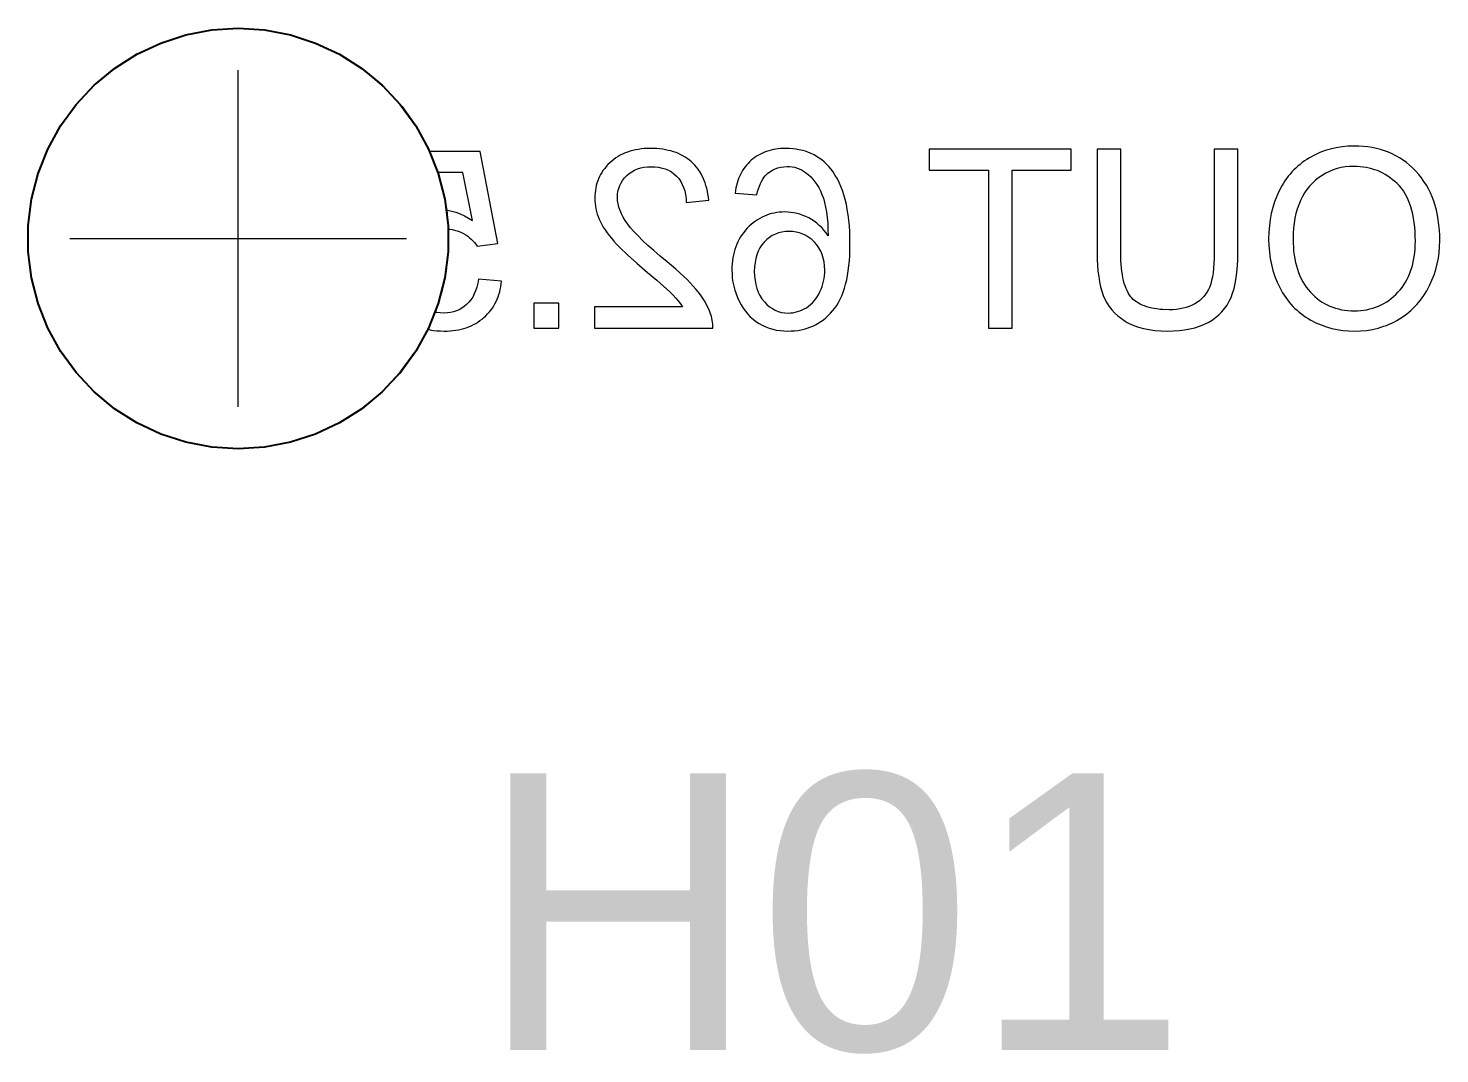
# Paper-space layout '01_三视图' of a CAD drawing. Header units: millimetres. Extents: x 8 to 451, y 8 to 289.
# Drawn here: x 40.65 to 52.4, y 169.22 to 177.75 of the extents above; entities that cross this region are included whole.
import ezdxf

# ---------------------------------------------------------------- set-up
doc = ezdxf.new("R2010")
doc.units = ezdxf.units.MM
doc.linetypes.add('WP_HIDDEN', pattern=[2.3, 1.5, -0.8])
for name, color, linetype, lineweight in [('ANNOTATIONS', 7, 'CONTINUOUS', 18), ('HIDDEN', 7, 'WP_HIDDEN', 13), ('VISIBLE', 7, 'CONTINUOUS', 25)]:
    doc.layers.add(name, color=color, linetype=linetype, lineweight=lineweight)
doc.styles.add('CJK', font='Arial Unicode.ttf')

psp = doc.layouts.new('01_三视图')

# ---------------------------------------------------------------- linework, layer by layer
at = {"layer": 'ANNOTATIONS'}
for p, q in [((42.4, 174.6), (42.4, 177.4)), ((41, 176), (43.8, 176))]:
    psp.add_line(p, q, dxfattribs=at)
at = {"layer": 'HIDDEN'}
for points in [[(42.4, 174.25), (42.18, 174.264), (41.963, 174.305), (41.754, 174.374), (41.554, 174.468), (41.369, 174.586), (41.199, 174.727), (41.048, 174.888), (40.919, 175.067), (40.814, 175.261), (40.733, 175.466), (40.68, 175.68), (40.653, 175.899), (40.654, 176.119), (40.683, 176.338), (40.739, 176.551), (40.821, 176.755), (40.929, 176.948), (41.06, 177.125), (41.212, 177.285), (41.383, 177.424), (41.57, 177.541), (41.77, 177.633), (41.981, 177.699), (42.198, 177.738), (42.418, 177.75), (42.638, 177.734), (42.854, 177.69), (43.063, 177.62), (43.261, 177.524), (43.446, 177.403), (43.614, 177.261), (43.763, 177.098), (43.89, 176.918), (43.994, 176.723)], [(45.683, 176.733), (45.66, 176.727)], [(45.705, 176.738), (45.683, 176.733)], [(45.729, 176.742), (45.705, 176.738)], [(45.753, 176.746), (45.729, 176.742)], [(45.778, 176.748), (45.753, 176.746)], [(45.804, 176.749), (45.778, 176.748)], [(45.831, 176.75), (45.804, 176.749)], [(45.857, 176.749), (45.831, 176.75)], [(45.882, 176.748), (45.857, 176.749)], [(45.907, 176.746), (45.882, 176.748)], [(45.931, 176.743), (45.907, 176.746)], [(45.955, 176.739), (45.931, 176.743)], [(45.978, 176.734), (45.955, 176.739)], [(46, 176.729), (45.978, 176.734)], [(46.021, 176.722), (46, 176.729)], [(46.814, 176.731), (46.796, 176.725)], [(46.833, 176.736), (46.814, 176.731)], [(46.852, 176.74), (46.833, 176.736)], [(46.872, 176.744), (46.852, 176.74)], [(46.912, 176.748), (46.872, 176.744)], [(46.955, 176.75), (46.912, 176.748)], [(46.984, 176.749), (46.955, 176.75)], [(47.013, 176.747), (46.984, 176.749)], [(47.04, 176.744), (47.013, 176.747)], [(47.067, 176.739), (47.04, 176.744)], [(47.093, 176.733), (47.067, 176.739)], [(47.118, 176.726), (47.093, 176.733)], [(48.149, 176.744), (48.149, 176.568)], [(49.329, 176.744), (48.149, 176.744)], [(49.329, 176.568), (49.329, 176.744)], [(49.545, 176.744), (49.545, 175.884)], [(49.742, 176.744), (49.545, 176.744)], [(49.742, 175.885), (49.742, 176.744)], [(50.519, 176.744), (50.519, 175.885)], [(50.716, 176.744), (50.519, 176.744)], [(50.716, 175.884), (50.716, 176.744)], [(51.441, 176.732), (51.397, 176.715)], [(51.487, 176.745), (51.441, 176.732)], [(51.534, 176.756), (51.487, 176.745)], [(51.583, 176.764), (51.534, 176.756)], [(51.632, 176.768), (51.583, 176.764)], [(51.683, 176.77), (51.632, 176.768)], [(51.722, 176.769), (51.683, 176.77)], [(51.76, 176.767), (51.722, 176.769)], [(51.797, 176.763), (51.76, 176.767)], [(51.833, 176.757), (51.797, 176.763)], [(51.868, 176.75), (51.833, 176.757)], [(51.903, 176.741), (51.868, 176.75)], [(51.936, 176.73), (51.903, 176.741)], [(51.969, 176.718), (51.936, 176.73)], [(44.414, 176.723), (43.994, 176.723)], [(43.994, 176.723), (44.062, 176.549)], [(44.559, 175.959), (44.414, 176.723)], [(45.476, 176.616), (45.462, 176.6)], [(45.492, 176.631), (45.476, 176.616)], [(45.507, 176.645), (45.492, 176.631)], [(45.524, 176.659), (45.507, 176.645)], [(45.542, 176.671), (45.524, 176.659)], [(45.56, 176.683), (45.542, 176.671)], [(45.578, 176.694), (45.56, 176.683)], [(45.598, 176.703), (45.578, 176.694)], [(45.618, 176.712), (45.598, 176.703)], [(45.639, 176.72), (45.618, 176.712)], [(45.66, 176.727), (45.639, 176.72)], [(46.042, 176.715), (46.021, 176.722)], [(46.062, 176.707), (46.042, 176.715)], [(46.082, 176.698), (46.062, 176.707)], [(46.1, 176.688), (46.082, 176.698)], [(46.118, 176.677), (46.1, 176.688)], [(46.136, 176.665), (46.118, 176.677)], [(46.153, 176.653), (46.136, 176.665)], [(46.169, 176.64), (46.153, 176.653)], [(46.184, 176.625), (46.169, 176.64)], [(46.198, 176.61), (46.184, 176.625)], [(46.212, 176.595), (46.198, 176.61)], [(46.629, 176.612), (46.617, 176.597)], [(46.641, 176.625), (46.629, 176.612)], [(46.654, 176.639), (46.641, 176.625)], [(46.668, 176.651), (46.654, 176.639)], [(46.682, 176.663), (46.668, 176.651)], [(46.697, 176.674), (46.682, 176.663)], [(46.712, 176.685), (46.697, 176.674)], [(46.728, 176.694), (46.712, 176.685)], [(46.744, 176.703), (46.728, 176.694)], [(46.761, 176.711), (46.744, 176.703)], [(46.778, 176.719), (46.761, 176.711)], [(46.796, 176.725), (46.778, 176.719)], [(47.143, 176.717), (47.118, 176.726)], [(47.167, 176.707), (47.143, 176.717)], [(47.19, 176.696), (47.167, 176.707)], [(47.212, 176.683), (47.19, 176.696)], [(47.234, 176.669), (47.212, 176.683)], [(47.254, 176.654), (47.234, 176.669)], [(47.274, 176.637), (47.254, 176.654)], [(47.294, 176.619), (47.274, 176.637)], [(47.312, 176.6), (47.294, 176.619)], [(51.234, 176.617), (51.216, 176.602)], [(51.252, 176.632), (51.234, 176.617)], [(51.271, 176.646), (51.252, 176.632)], [(51.291, 176.659), (51.271, 176.646)], [(51.311, 176.672), (51.291, 176.659)], [(51.353, 176.695), (51.311, 176.672)], [(51.397, 176.715), (51.353, 176.695)], [(52, 176.704), (51.969, 176.718)], [(52.031, 176.688), (52, 176.704)], [(52.061, 176.671), (52.031, 176.688)], [(52.09, 176.652), (52.061, 176.671)], [(52.118, 176.632), (52.09, 176.652)], [(52.145, 176.61), (52.118, 176.632)], [(44.062, 176.549), (44.105, 176.395), (44.134, 176.237)], [(44.268, 176.549), (44.062, 176.549)], [(44.348, 176.149), (44.268, 176.549)], [(45.398, 176.498), (45.391, 176.479)], [(45.406, 176.516), (45.398, 176.498)], [(45.415, 176.534), (45.406, 176.516)], [(45.426, 176.551), (45.415, 176.534)], [(45.437, 176.568), (45.426, 176.551)], [(45.449, 176.584), (45.437, 176.568)], [(45.462, 176.6), (45.449, 176.584)], [(45.598, 176.484), (45.614, 176.505)], [(45.614, 176.505), (45.632, 176.524)], [(45.632, 176.524), (45.652, 176.541)], [(45.652, 176.541), (45.674, 176.556)], [(45.674, 176.556), (45.697, 176.569)], [(45.697, 176.569), (45.722, 176.58)], [(45.722, 176.58), (45.748, 176.588)], [(45.748, 176.588), (45.775, 176.594)], [(45.775, 176.594), (45.804, 176.597)], [(45.804, 176.597), (45.835, 176.598)], [(45.835, 176.598), (45.867, 176.597)], [(45.867, 176.597), (45.897, 176.593)], [(45.897, 176.593), (45.926, 176.587)], [(45.926, 176.587), (45.953, 176.579)], [(45.953, 176.579), (45.979, 176.568)], [(45.979, 176.568), (46.003, 176.554)], [(46.003, 176.554), (46.025, 176.538)], [(46.025, 176.538), (46.046, 176.519)], [(46.046, 176.519), (46.064, 176.499)], [(46.064, 176.499), (46.081, 176.476)], [(46.225, 176.578), (46.212, 176.595)], [(46.237, 176.561), (46.225, 176.578)], [(46.248, 176.543), (46.237, 176.561)], [(46.258, 176.524), (46.248, 176.543)], [(46.268, 176.504), (46.258, 176.524)], [(46.277, 176.484), (46.268, 176.504)], [(46.562, 176.499), (46.556, 176.48)], [(46.57, 176.517), (46.562, 176.499)], [(46.578, 176.534), (46.57, 176.517)], [(46.587, 176.551), (46.578, 176.534)], [(46.596, 176.567), (46.587, 176.551)], [(46.606, 176.582), (46.596, 176.567)], [(46.617, 176.597), (46.606, 176.582)], [(46.753, 176.476), (46.763, 176.493)], [(46.763, 176.493), (46.773, 176.508)], [(46.773, 176.508), (46.784, 176.521)], [(46.784, 176.521), (46.803, 176.54)], [(46.803, 176.54), (46.823, 176.555)], [(46.823, 176.555), (46.844, 176.569)], [(46.844, 176.569), (46.867, 176.58)], [(46.867, 176.58), (46.89, 176.588)], [(46.89, 176.588), (46.914, 176.595)], [(46.914, 176.595), (46.94, 176.598)], [(46.94, 176.598), (46.967, 176.599)], [(46.967, 176.599), (46.988, 176.599)], [(46.988, 176.599), (47.009, 176.596)], [(47.009, 176.596), (47.029, 176.593)], [(47.029, 176.593), (47.049, 176.587)], [(47.049, 176.587), (47.067, 176.58)], [(47.067, 176.58), (47.086, 176.572)], [(47.086, 176.572), (47.103, 176.562)], [(47.103, 176.562), (47.12, 176.551)], [(47.12, 176.551), (47.141, 176.534)], [(47.141, 176.534), (47.161, 176.516)], [(47.161, 176.516), (47.179, 176.495)], [(47.179, 176.495), (47.197, 176.473)], [(47.33, 176.579), (47.312, 176.6)], [(47.349, 176.554), (47.33, 176.579)], [(47.367, 176.526), (47.349, 176.554)], [(47.384, 176.497), (47.367, 176.526)], [(47.4, 176.466), (47.384, 176.497)], [(48.149, 176.568), (48.642, 176.568)], [(48.642, 176.568), (48.642, 175.255)], [(48.839, 176.568), (49.329, 176.568)], [(48.839, 175.255), (48.839, 176.568)], [(51.121, 176.499), (51.108, 176.48)], [(51.135, 176.518), (51.121, 176.499)], [(51.15, 176.536), (51.135, 176.518)], [(51.166, 176.554), (51.15, 176.536)], [(51.182, 176.571), (51.166, 176.554)], [(51.198, 176.587), (51.182, 176.571)], [(51.216, 176.602), (51.198, 176.587)], [(51.388, 176.506), (51.361, 176.485)], [(51.417, 176.526), (51.388, 176.506)], [(51.447, 176.543), (51.417, 176.526)], [(51.477, 176.558), (51.447, 176.543)], [(51.509, 176.571), (51.477, 176.558)], [(51.542, 176.582), (51.509, 176.571)], [(51.576, 176.59), (51.542, 176.582)], [(51.61, 176.596), (51.576, 176.59)], [(51.646, 176.599), (51.61, 176.596)], [(51.682, 176.6), (51.646, 176.599)], [(51.708, 176.6), (51.682, 176.6)], [(51.733, 176.598), (51.708, 176.6)], [(51.758, 176.595), (51.733, 176.598)], [(51.783, 176.591), (51.758, 176.595)], [(51.807, 176.586), (51.783, 176.591)], [(51.831, 176.58), (51.807, 176.586)], [(51.854, 176.573), (51.831, 176.58)], [(51.877, 176.565), (51.854, 176.573)], [(51.899, 176.555), (51.877, 176.565)], [(51.921, 176.544), (51.899, 176.555)], [(51.942, 176.533), (51.921, 176.544)], [(51.963, 176.52), (51.942, 176.533)], [(51.983, 176.506), (51.963, 176.52)], [(52.003, 176.49), (51.983, 176.506)], [(52.171, 176.586), (52.145, 176.61)], [(52.197, 176.56), (52.171, 176.586)], [(52.221, 176.534), (52.197, 176.56)], [(52.243, 176.505), (52.221, 176.534)], [(52.264, 176.476), (52.243, 176.505)], [(45.369, 176.38), (45.367, 176.358)], [(45.371, 176.4), (45.369, 176.38)], [(45.374, 176.421), (45.371, 176.4)], [(45.379, 176.441), (45.374, 176.421)], [(45.384, 176.46), (45.379, 176.441)], [(45.391, 176.479), (45.384, 176.46)], [(45.556, 176.367), (45.559, 176.393)], [(45.559, 176.393), (45.565, 176.417)], [(45.565, 176.417), (45.574, 176.441)], [(45.574, 176.441), (45.585, 176.463)], [(45.585, 176.463), (45.598, 176.484)], [(46.081, 176.476), (46.094, 176.451)], [(46.094, 176.451), (46.105, 176.425)], [(46.105, 176.425), (46.114, 176.396)], [(46.114, 176.396), (46.121, 176.366)], [(46.284, 176.463), (46.277, 176.484)], [(46.291, 176.441), (46.284, 176.463)], [(46.298, 176.418), (46.291, 176.441)], [(46.303, 176.395), (46.298, 176.418)], [(46.307, 176.37), (46.303, 176.395)], [(46.54, 176.421), (46.533, 176.379)], [(46.533, 176.379), (46.715, 176.365)], [(46.55, 176.461), (46.54, 176.421)], [(46.556, 176.48), (46.55, 176.461)], [(46.715, 176.365), (46.721, 176.391)], [(46.721, 176.391), (46.728, 176.415)], [(46.728, 176.415), (46.736, 176.437)], [(46.736, 176.437), (46.744, 176.458)], [(46.744, 176.458), (46.753, 176.476)], [(47.197, 176.473), (47.213, 176.449)], [(47.213, 176.449), (47.229, 176.424)], [(47.229, 176.424), (47.243, 176.396)], [(47.243, 176.396), (47.256, 176.367)], [(47.414, 176.434), (47.4, 176.466)], [(47.427, 176.399), (47.414, 176.434)], [(47.439, 176.363), (47.427, 176.399)], [(51.059, 176.397), (51.039, 176.352)], [(51.082, 176.44), (51.059, 176.397)], [(51.095, 176.46), (51.082, 176.44)], [(51.108, 176.48), (51.095, 176.46)], [(51.271, 176.38), (51.253, 176.349)], [(51.291, 176.409), (51.271, 176.38)], [(51.312, 176.436), (51.291, 176.409)], [(51.336, 176.461), (51.312, 176.436)], [(51.361, 176.485), (51.336, 176.461)], [(52.023, 176.474), (52.003, 176.49)], [(52.042, 176.457), (52.023, 176.474)], [(52.06, 176.438), (52.042, 176.457)], [(52.077, 176.418), (52.06, 176.438)], [(52.093, 176.396), (52.077, 176.418)], [(52.108, 176.373), (52.093, 176.396)], [(52.284, 176.445), (52.264, 176.476)], [(52.302, 176.414), (52.284, 176.445)], [(52.318, 176.381), (52.302, 176.414)], [(52.333, 176.346), (52.318, 176.381)], [(45.367, 176.358), (45.367, 176.337)], [(45.367, 176.337), (45.367, 176.314)], [(45.367, 176.314), (45.369, 176.292)], [(45.369, 176.292), (45.372, 176.27)], [(45.372, 176.27), (45.376, 176.248)], [(45.554, 176.341), (45.556, 176.367)], [(45.556, 176.315), (45.554, 176.341)], [(45.56, 176.288), (45.556, 176.315)], [(45.566, 176.261), (45.56, 176.288)], [(45.576, 176.234), (45.566, 176.261)], [(46.121, 176.366), (46.125, 176.334)], [(46.125, 176.334), (46.126, 176.3)], [(46.126, 176.3), (46.314, 176.319)], [(46.311, 176.345), (46.307, 176.37)], [(46.314, 176.319), (46.311, 176.345)], [(47.256, 176.367), (47.268, 176.335)], [(47.268, 176.335), (47.278, 176.3)], [(47.278, 176.3), (47.286, 176.262)], [(47.286, 176.262), (47.294, 176.221)], [(47.45, 176.324), (47.439, 176.363)], [(47.459, 176.284), (47.45, 176.324)], [(47.467, 176.242), (47.459, 176.284)], [(51.006, 176.258), (50.994, 176.209)], [(51.021, 176.306), (51.006, 176.258)], [(51.039, 176.352), (51.021, 176.306)], [(51.222, 176.281), (51.21, 176.245)], [(51.237, 176.316), (51.222, 176.281)], [(51.253, 176.349), (51.237, 176.316)], [(52.121, 176.348), (52.108, 176.373)], [(52.134, 176.322), (52.121, 176.348)], [(52.145, 176.294), (52.134, 176.322)], [(52.155, 176.265), (52.145, 176.294)], [(52.164, 176.234), (52.155, 176.265)], [(52.346, 176.311), (52.333, 176.346)], [(52.358, 176.274), (52.346, 176.311)], [(52.368, 176.235), (52.358, 176.274)], [(44.134, 176.237), (44.148, 176.079)], [(44.134, 176.237), (44.14, 176.236)], [(44.14, 176.236), (44.176, 176.229)], [(44.176, 176.229), (44.211, 176.219)], [(44.211, 176.219), (44.246, 176.206)], [(44.246, 176.206), (44.281, 176.19)], [(44.281, 176.19), (44.315, 176.171)], [(44.315, 176.171), (44.348, 176.149)], [(45.376, 176.248), (45.381, 176.226)], [(45.381, 176.226), (45.387, 176.204)], [(45.387, 176.204), (45.395, 176.183)], [(45.395, 176.183), (45.403, 176.161)], [(45.403, 176.161), (45.413, 176.139)], [(45.588, 176.206), (45.576, 176.234)], [(45.602, 176.178), (45.588, 176.206)], [(45.62, 176.15), (45.602, 176.178)], [(45.64, 176.121), (45.62, 176.15)], [(46.703, 176.145), (46.685, 176.132)], [(46.721, 176.157), (46.703, 176.145)], [(46.739, 176.168), (46.721, 176.157)], [(46.758, 176.178), (46.739, 176.168)], [(46.777, 176.187), (46.758, 176.178)], [(46.797, 176.195), (46.777, 176.187)], [(46.817, 176.202), (46.797, 176.195)], [(46.837, 176.208), (46.817, 176.202)], [(46.858, 176.212), (46.837, 176.208)], [(46.88, 176.216), (46.858, 176.212)], [(46.901, 176.219), (46.88, 176.216)], [(46.924, 176.22), (46.901, 176.219)], [(46.946, 176.221), (46.924, 176.22)], [(46.972, 176.22), (46.946, 176.221)], [(46.998, 176.218), (46.972, 176.22)], [(47.023, 176.214), (46.998, 176.218)], [(47.049, 176.209), (47.023, 176.214)], [(47.073, 176.202), (47.049, 176.209)], [(47.098, 176.193), (47.073, 176.202)], [(47.122, 176.183), (47.098, 176.193)], [(47.146, 176.172), (47.122, 176.183)], [(47.17, 176.159), (47.146, 176.172)], [(47.192, 176.144), (47.17, 176.159)], [(47.214, 176.128), (47.192, 176.144)], [(47.294, 176.221), (47.299, 176.176)], [(47.299, 176.176), (47.304, 176.128)], [(47.474, 176.198), (47.467, 176.242)], [(47.479, 176.153), (47.474, 176.198)], [(47.484, 176.105), (47.479, 176.153)], [(50.985, 176.158), (50.978, 176.106)], [(50.994, 176.209), (50.985, 176.158)], [(51.191, 176.169), (51.184, 176.128)], [(51.199, 176.208), (51.191, 176.169)], [(51.21, 176.245), (51.199, 176.208)], [(52.171, 176.202), (52.164, 176.234)], [(52.178, 176.168), (52.171, 176.202)], [(52.183, 176.133), (52.178, 176.168)], [(52.376, 176.196), (52.368, 176.235)], [(52.383, 176.155), (52.376, 176.196)], [(52.389, 176.113), (52.383, 176.155)], [(44.148, 176.079), (44.147, 175.903), (44.129, 175.729), (44.093, 175.557), (44.04, 175.389)], [(44.148, 176.079), (44.159, 176.078)], [(44.159, 176.078), (44.18, 176.075)], [(44.18, 176.075), (44.2, 176.071)], [(44.2, 176.071), (44.22, 176.065)], [(44.22, 176.065), (44.239, 176.058)], [(44.239, 176.058), (44.257, 176.05)], [(44.257, 176.05), (44.275, 176.041)], [(44.275, 176.041), (44.293, 176.03)], [(44.293, 176.03), (44.309, 176.019)], [(45.413, 176.139), (45.425, 176.117)], [(45.425, 176.117), (45.437, 176.095)], [(45.437, 176.095), (45.452, 176.072)], [(45.452, 176.072), (45.468, 176.049)], [(45.468, 176.049), (45.485, 176.026)], [(45.485, 176.026), (45.504, 176.003)], [(45.664, 176.09), (45.64, 176.121)], [(45.692, 176.058), (45.664, 176.09)], [(45.726, 176.022), (45.692, 176.058)], [(46.591, 176.033), (46.579, 176.014)], [(46.605, 176.051), (46.591, 176.033)], [(46.62, 176.069), (46.605, 176.051)], [(46.635, 176.086), (46.62, 176.069)], [(46.651, 176.103), (46.635, 176.086)], [(46.668, 176.118), (46.651, 176.103)], [(46.685, 176.132), (46.668, 176.118)], [(46.843, 176.025), (46.819, 176.009)], [(46.869, 176.037), (46.843, 176.025)], [(46.895, 176.047), (46.869, 176.037)], [(46.923, 176.054), (46.895, 176.047)], [(46.952, 176.058), (46.923, 176.054)], [(46.983, 176.059), (46.952, 176.058)], [(47.013, 176.058), (46.983, 176.059)], [(47.042, 176.054), (47.013, 176.058)], [(47.07, 176.047), (47.042, 176.054)], [(47.097, 176.037), (47.07, 176.047)], [(47.123, 176.025), (47.097, 176.037)], [(47.147, 176.009), (47.123, 176.025)], [(47.234, 176.11), (47.214, 176.128)], [(47.254, 176.091), (47.234, 176.11)], [(47.273, 176.07), (47.254, 176.091)], [(47.291, 176.047), (47.273, 176.07)], [(47.308, 176.023), (47.291, 176.047)], [(47.304, 176.128), (47.306, 176.077)], [(47.306, 176.077), (47.308, 176.023)], [(47.487, 176.056), (47.484, 176.105)], [(47.489, 176.005), (47.487, 176.056)], [(50.974, 176.053), (50.972, 175.997)], [(50.978, 176.106), (50.974, 176.053)], [(51.176, 176.043), (51.175, 175.998)], [(51.179, 176.086), (51.176, 176.043)], [(51.184, 176.128), (51.179, 176.086)], [(52.187, 176.096), (52.183, 176.133)], [(52.19, 176.058), (52.187, 176.096)], [(52.192, 176.018), (52.19, 176.058)], [(52.393, 176.07), (52.389, 176.113)], [(52.395, 176.026), (52.393, 176.07)], [(52.396, 175.98), (52.395, 176.026)], [(44.309, 176.019), (44.324, 176.007)], [(44.324, 176.007), (44.339, 175.995)], [(44.339, 175.995), (44.352, 175.981)], [(44.352, 175.981), (44.365, 175.967)], [(44.365, 175.967), (44.376, 175.952)], [(44.376, 175.952), (44.387, 175.937)], [(44.387, 175.937), (44.559, 175.959)], [(45.504, 176.003), (45.525, 175.979)], [(45.525, 175.979), (45.547, 175.954)], [(45.547, 175.954), (45.574, 175.927)], [(45.574, 175.927), (45.637, 175.866)], [(45.764, 175.984), (45.726, 176.022)], [(45.808, 175.943), (45.764, 175.984)], [(45.856, 175.9), (45.808, 175.943)], [(46.531, 175.91), (46.525, 175.887)], [(46.539, 175.932), (46.531, 175.91)], [(46.547, 175.954), (46.539, 175.932)], [(46.557, 175.974), (46.547, 175.954)], [(46.567, 175.995), (46.557, 175.974)], [(46.579, 176.014), (46.567, 175.995)], [(46.74, 175.922), (46.726, 175.895)], [(46.756, 175.947), (46.74, 175.922)], [(46.776, 175.971), (46.756, 175.947)], [(46.797, 175.991), (46.776, 175.971)], [(46.819, 176.009), (46.797, 175.991)], [(47.171, 175.991), (47.147, 176.009)], [(47.193, 175.971), (47.171, 175.991)], [(47.213, 175.947), (47.193, 175.971)], [(47.231, 175.923), (47.213, 175.947)], [(47.246, 175.896), (47.231, 175.923)], [(47.489, 175.952), (47.489, 176.005)], [(47.489, 175.904), (47.489, 175.952)], [(50.972, 175.997), (50.974, 175.942)], [(50.974, 175.942), (50.978, 175.887)], [(51.175, 175.998), (51.176, 175.963)], [(51.176, 175.963), (51.178, 175.929)], [(51.178, 175.929), (51.18, 175.895)], [(52.188, 175.88), (52.19, 175.912)], [(52.19, 175.912), (52.192, 175.944)], [(52.193, 175.977), (52.192, 176.018)], [(52.192, 175.944), (52.193, 175.977)], [(52.39, 175.884), (52.394, 175.932)], [(52.394, 175.932), (52.396, 175.98)], [(45.637, 175.866), (45.715, 175.796)], [(45.715, 175.796), (45.806, 175.717)], [(45.909, 175.854), (45.856, 175.9)], [(45.968, 175.806), (45.909, 175.854)], [(46.041, 175.744), (45.968, 175.806)], [(46.509, 175.791), (46.507, 175.765)], [(46.511, 175.816), (46.509, 175.791)], [(46.515, 175.84), (46.511, 175.816)], [(46.519, 175.864), (46.515, 175.84)], [(46.525, 175.887), (46.519, 175.864)], [(46.699, 175.8), (46.695, 175.765)], [(46.705, 175.834), (46.699, 175.8)], [(46.714, 175.865), (46.705, 175.834)], [(46.726, 175.895), (46.714, 175.865)], [(47.258, 175.868), (47.246, 175.896)], [(47.267, 175.838), (47.258, 175.868)], [(47.274, 175.806), (47.267, 175.838)], [(47.278, 175.773), (47.274, 175.806)], [(47.48, 175.773), (47.484, 175.815)], [(47.484, 175.815), (47.487, 175.859)], [(47.487, 175.859), (47.489, 175.904)], [(49.545, 175.884), (49.546, 175.829)], [(49.546, 175.829), (49.548, 175.777)], [(49.743, 175.818), (49.742, 175.885)], [(49.748, 175.756), (49.743, 175.818)], [(50.516, 175.794), (50.514, 175.754)], [(50.518, 175.838), (50.516, 175.794)], [(50.519, 175.885), (50.518, 175.838)], [(50.712, 175.772), (50.715, 175.826)], [(50.715, 175.826), (50.716, 175.884)], [(50.978, 175.887), (50.985, 175.834)], [(50.985, 175.834), (50.995, 175.783)], [(51.18, 175.895), (51.184, 175.863)], [(51.184, 175.863), (51.189, 175.832)], [(51.189, 175.832), (51.196, 175.801)], [(51.196, 175.801), (51.203, 175.772)], [(52.165, 175.764), (52.172, 175.791)], [(52.172, 175.791), (52.178, 175.82)], [(52.178, 175.82), (52.184, 175.85)], [(52.184, 175.85), (52.188, 175.88)], [(52.362, 175.743), (52.374, 175.789)], [(52.374, 175.789), (52.384, 175.836)], [(52.384, 175.836), (52.39, 175.884)], [(45.806, 175.717), (45.881, 175.654)], [(46.106, 175.685), (46.041, 175.744)], [(46.134, 175.658), (46.106, 175.685)], [(46.507, 175.765), (46.507, 175.739)], [(46.507, 175.739), (46.508, 175.704)], [(46.508, 175.704), (46.51, 175.67)], [(46.695, 175.765), (46.693, 175.727)], [(46.693, 175.727), (46.695, 175.688)], [(46.695, 175.688), (46.699, 175.651)], [(47.274, 175.668), (47.277, 175.691)], [(47.277, 175.691), (47.279, 175.714)], [(47.279, 175.738), (47.278, 175.773)], [(47.279, 175.714), (47.279, 175.738)], [(47.462, 175.656), (47.469, 175.693)], [(47.469, 175.693), (47.475, 175.732)], [(47.475, 175.732), (47.48, 175.773)], [(49.548, 175.777), (49.552, 175.728)], [(49.552, 175.728), (49.558, 175.683)], [(49.558, 175.683), (49.565, 175.639)], [(49.751, 175.727), (49.748, 175.756)], [(49.755, 175.7), (49.751, 175.727)], [(49.76, 175.674), (49.755, 175.7)], [(49.765, 175.65), (49.76, 175.674)], [(50.505, 175.682), (50.498, 175.651)], [(50.51, 175.716), (50.505, 175.682)], [(50.514, 175.754), (50.51, 175.716)], [(50.693, 175.627), (50.701, 175.672)], [(50.701, 175.672), (50.708, 175.72)], [(50.708, 175.72), (50.712, 175.772)], [(50.995, 175.783), (51.008, 175.733)], [(51.008, 175.733), (51.024, 175.685)], [(51.024, 175.685), (51.042, 175.638)], [(51.203, 175.772), (51.211, 175.744)], [(51.211, 175.744), (51.221, 175.717)], [(51.221, 175.717), (51.232, 175.691)], [(51.232, 175.691), (51.243, 175.665)], [(52.124, 175.661), (52.136, 175.685)], [(52.136, 175.685), (52.147, 175.711)], [(52.147, 175.711), (52.156, 175.737)], [(52.156, 175.737), (52.165, 175.764)], [(52.33, 175.653), (52.348, 175.698)], [(52.348, 175.698), (52.362, 175.743)], [(44.375, 175.566), (44.364, 175.539)], [(44.385, 175.596), (44.375, 175.566)], [(44.393, 175.628), (44.385, 175.596)], [(44.399, 175.661), (44.393, 175.628)], [(44.591, 175.645), (44.399, 175.661)], [(44.569, 175.535), (44.575, 175.556)], [(44.575, 175.556), (44.58, 175.577)], [(44.58, 175.577), (44.585, 175.599)], [(44.585, 175.599), (44.588, 175.622)], [(44.588, 175.622), (44.591, 175.645)], [(45.881, 175.654), (45.941, 175.601)], [(45.941, 175.601), (45.987, 175.56)], [(45.987, 175.56), (46.017, 175.53)], [(46.161, 175.631), (46.134, 175.658)], [(46.185, 175.605), (46.161, 175.631)], [(46.207, 175.58), (46.185, 175.605)], [(46.227, 175.556), (46.207, 175.58)], [(46.245, 175.531), (46.227, 175.556)], [(46.51, 175.67), (46.515, 175.636)], [(46.515, 175.636), (46.522, 175.603)], [(46.522, 175.603), (46.53, 175.571)], [(46.53, 175.571), (46.541, 175.54)], [(46.699, 175.651), (46.705, 175.617)], [(46.705, 175.617), (46.714, 175.584)], [(46.714, 175.584), (46.726, 175.553)], [(47.229, 175.536), (47.239, 175.557)], [(47.239, 175.557), (47.249, 175.579)], [(47.249, 175.579), (47.257, 175.601)], [(47.257, 175.601), (47.264, 175.623)], [(47.264, 175.623), (47.269, 175.645)], [(47.269, 175.645), (47.274, 175.668)], [(47.421, 175.524), (47.433, 175.555)], [(47.433, 175.555), (47.444, 175.587)], [(47.444, 175.587), (47.453, 175.62)], [(47.453, 175.62), (47.462, 175.656)], [(49.565, 175.639), (49.574, 175.599)], [(49.574, 175.599), (49.584, 175.562)], [(49.584, 175.562), (49.596, 175.527)], [(49.771, 175.627), (49.765, 175.65)], [(49.778, 175.606), (49.771, 175.627)], [(49.786, 175.585), (49.778, 175.606)], [(49.794, 175.567), (49.786, 175.585)], [(49.803, 175.549), (49.794, 175.567)], [(50.461, 175.556), (50.448, 175.536)], [(50.473, 175.577), (50.461, 175.556)], [(50.483, 175.599), (50.473, 175.577)], [(50.491, 175.624), (50.483, 175.599)], [(50.498, 175.651), (50.491, 175.624)], [(50.672, 175.546), (50.684, 175.585)], [(50.684, 175.585), (50.693, 175.627)], [(51.042, 175.638), (51.064, 175.592)], [(51.064, 175.592), (51.075, 175.57)], [(51.075, 175.57), (51.088, 175.549)], [(51.243, 175.665), (51.256, 175.641)], [(51.256, 175.641), (51.27, 175.618)], [(51.27, 175.618), (51.285, 175.596)], [(51.285, 175.596), (51.302, 175.575)], [(51.302, 175.575), (51.319, 175.555)], [(51.319, 175.555), (51.337, 175.536)], [(52.048, 175.553), (52.065, 175.573)], [(52.065, 175.573), (52.082, 175.594)], [(52.082, 175.594), (52.097, 175.615)], [(52.097, 175.615), (52.111, 175.638)], [(52.111, 175.638), (52.124, 175.661)], [(52.263, 175.525), (52.288, 175.566)], [(52.288, 175.566), (52.31, 175.609)], [(52.31, 175.609), (52.33, 175.653)], [(44.3, 175.451), (44.28, 175.434)], [(44.319, 175.47), (44.3, 175.451)], [(44.336, 175.49), (44.319, 175.47)], [(44.351, 175.513), (44.336, 175.49)], [(44.364, 175.539), (44.351, 175.513)], [(44.514, 175.422), (44.525, 175.439)], [(44.525, 175.439), (44.536, 175.457)], [(44.536, 175.457), (44.545, 175.476)], [(44.545, 175.476), (44.554, 175.495)], [(44.554, 175.495), (44.562, 175.515)], [(44.562, 175.515), (44.569, 175.535)], [(44.858, 175.463), (44.858, 175.255)], [(45.066, 175.463), (44.858, 175.463)], [(45.066, 175.255), (45.066, 175.463)], [(46.017, 175.53), (46.04, 175.505)], [(46.04, 175.505), (46.06, 175.481)], [(46.06, 175.481), (46.078, 175.456)], [(46.078, 175.456), (46.095, 175.431)], [(46.262, 175.507), (46.245, 175.531)], [(46.278, 175.482), (46.262, 175.507)], [(46.292, 175.457), (46.278, 175.482)], [(46.305, 175.432), (46.292, 175.457)], [(46.541, 175.54), (46.553, 175.509)], [(46.553, 175.509), (46.567, 175.478)], [(46.567, 175.478), (46.583, 175.449)], [(46.583, 175.449), (46.6, 175.422)], [(46.726, 175.553), (46.74, 175.525)], [(46.74, 175.525), (46.757, 175.498)], [(46.757, 175.498), (46.777, 175.474)], [(46.777, 175.474), (46.798, 175.452)], [(46.798, 175.452), (46.82, 175.433)], [(47.127, 175.425), (47.144, 175.437)], [(47.144, 175.437), (47.161, 175.451)], [(47.161, 175.451), (47.177, 175.465)], [(47.177, 175.465), (47.191, 175.481)], [(47.191, 175.481), (47.205, 175.498)], [(47.205, 175.498), (47.217, 175.516)], [(47.217, 175.516), (47.229, 175.536)], [(47.363, 175.42), (47.379, 175.443)], [(47.379, 175.443), (47.394, 175.469)], [(47.394, 175.469), (47.408, 175.496)], [(47.408, 175.496), (47.421, 175.524)], [(49.596, 175.527), (49.61, 175.495)], [(49.61, 175.495), (49.626, 175.465)], [(49.626, 175.465), (49.645, 175.435)], [(49.813, 175.534), (49.803, 175.549)], [(49.823, 175.519), (49.813, 175.534)], [(49.834, 175.506), (49.823, 175.519)], [(49.846, 175.494), (49.834, 175.506)], [(49.859, 175.483), (49.846, 175.494)], [(49.873, 175.473), (49.859, 175.483)], [(49.888, 175.463), (49.873, 175.473)], [(49.904, 175.454), (49.888, 175.463)], [(49.921, 175.446), (49.904, 175.454)], [(49.939, 175.439), (49.921, 175.446)], [(49.958, 175.432), (49.939, 175.439)], [(50.336, 175.446), (50.312, 175.436)], [(50.359, 175.457), (50.336, 175.446)], [(50.38, 175.47), (50.359, 175.457)], [(50.399, 175.485), (50.38, 175.47)], [(50.417, 175.501), (50.399, 175.485)], [(50.434, 175.518), (50.417, 175.501)], [(50.448, 175.536), (50.434, 175.518)], [(50.605, 175.417), (50.626, 175.446)], [(50.626, 175.446), (50.643, 175.478)], [(50.643, 175.478), (50.659, 175.511)], [(50.659, 175.511), (50.672, 175.546)], [(51.088, 175.549), (51.101, 175.528)], [(51.101, 175.528), (51.114, 175.509)], [(51.114, 175.509), (51.128, 175.489)], [(51.128, 175.489), (51.143, 175.471)], [(51.143, 175.471), (51.158, 175.453)], [(51.158, 175.453), (51.174, 175.435)], [(51.337, 175.536), (51.356, 175.518)], [(51.356, 175.518), (51.376, 175.502)], [(51.376, 175.502), (51.396, 175.486)], [(51.396, 175.486), (51.417, 175.472)], [(51.417, 175.472), (51.438, 175.46)], [(51.438, 175.46), (51.46, 175.448)], [(51.46, 175.448), (51.482, 175.438)], [(51.482, 175.438), (51.506, 175.428)], [(51.862, 175.428), (51.885, 175.437)], [(51.885, 175.437), (51.907, 175.448)], [(51.907, 175.448), (51.929, 175.459)], [(51.929, 175.459), (51.95, 175.472)], [(51.95, 175.472), (51.971, 175.486)], [(51.971, 175.486), (51.991, 175.501)], [(51.991, 175.501), (52.011, 175.517)], [(52.011, 175.517), (52.03, 175.535)], [(52.03, 175.535), (52.048, 175.553)], [(52.189, 175.435), (52.205, 175.452)], [(52.205, 175.452), (52.22, 175.469)], [(52.22, 175.469), (52.235, 175.487)], [(52.235, 175.487), (52.249, 175.506)], [(52.249, 175.506), (52.263, 175.525)], [(44.04, 175.389), (43.979, 175.245)], [(44.049, 175.386), (44.04, 175.389)], [(44.081, 175.382), (44.049, 175.386)], [(44.113, 175.38), (44.081, 175.382)], [(44.14, 175.381), (44.113, 175.38)], [(44.166, 175.385), (44.14, 175.381)], [(44.191, 175.39), (44.166, 175.385)], [(44.215, 175.398), (44.191, 175.39)], [(44.238, 175.408), (44.215, 175.398)], [(44.259, 175.42), (44.238, 175.408)], [(44.28, 175.434), (44.259, 175.42)], [(44.411, 175.317), (44.428, 175.33)], [(44.428, 175.33), (44.444, 175.344)], [(44.444, 175.344), (44.46, 175.358)], [(44.46, 175.358), (44.475, 175.373)], [(44.475, 175.373), (44.489, 175.389)], [(44.489, 175.389), (44.502, 175.405)], [(44.502, 175.405), (44.514, 175.422)], [(46.095, 175.431), (45.365, 175.431)], [(45.365, 175.431), (45.365, 175.255)], [(46.317, 175.407), (46.305, 175.432)], [(46.327, 175.382), (46.317, 175.407)], [(46.337, 175.352), (46.327, 175.382)], [(46.344, 175.32), (46.337, 175.352)], [(46.348, 175.288), (46.344, 175.32)], [(46.6, 175.422), (46.619, 175.396)], [(46.619, 175.396), (46.639, 175.372)], [(46.639, 175.372), (46.66, 175.35)], [(46.66, 175.35), (46.683, 175.329)], [(46.683, 175.329), (46.707, 175.311)], [(46.82, 175.433), (46.844, 175.417)], [(46.844, 175.417), (46.868, 175.404)], [(46.868, 175.404), (46.893, 175.393)], [(46.893, 175.393), (46.92, 175.386)], [(46.92, 175.386), (46.947, 175.382)], [(46.947, 175.382), (46.976, 175.38)], [(46.976, 175.38), (46.995, 175.381)], [(46.995, 175.381), (47.015, 175.383)], [(47.015, 175.383), (47.034, 175.387)], [(47.034, 175.387), (47.053, 175.392)], [(47.053, 175.392), (47.072, 175.398)], [(47.072, 175.398), (47.09, 175.406)], [(47.09, 175.406), (47.109, 175.415)], [(47.109, 175.415), (47.127, 175.425)], [(47.247, 175.309), (47.268, 175.325)], [(47.268, 175.325), (47.288, 175.341)], [(47.288, 175.341), (47.308, 175.359)], [(47.308, 175.359), (47.327, 175.378)], [(47.327, 175.378), (47.345, 175.398)], [(47.345, 175.398), (47.363, 175.42)], [(49.645, 175.435), (49.667, 175.408)], [(49.667, 175.408), (49.691, 175.382)], [(49.691, 175.382), (49.718, 175.357)], [(49.718, 175.357), (49.747, 175.334)], [(49.747, 175.334), (49.779, 175.313)], [(49.978, 175.427), (49.958, 175.432)], [(49.999, 175.422), (49.978, 175.427)], [(50.02, 175.417), (49.999, 175.422)], [(50.043, 175.414), (50.02, 175.417)], [(50.067, 175.411), (50.043, 175.414)], [(50.092, 175.409), (50.067, 175.411)], [(50.144, 175.408), (50.092, 175.409)], [(50.175, 175.408), (50.144, 175.408)], [(50.205, 175.411), (50.175, 175.408)], [(50.234, 175.415), (50.205, 175.411)], [(50.261, 175.42), (50.234, 175.415)], [(50.287, 175.427), (50.261, 175.42)], [(50.312, 175.436), (50.287, 175.427)], [(50.469, 175.302), (50.501, 175.321)], [(50.501, 175.321), (50.531, 175.342)], [(50.531, 175.342), (50.558, 175.365)], [(50.558, 175.365), (50.583, 175.39)], [(50.583, 175.39), (50.605, 175.417)], [(51.174, 175.435), (51.191, 175.419)], [(51.191, 175.419), (51.208, 175.403)], [(51.208, 175.403), (51.225, 175.388)], [(51.225, 175.388), (51.244, 175.373)], [(51.244, 175.373), (51.262, 175.359)], [(51.262, 175.359), (51.282, 175.346)], [(51.282, 175.346), (51.302, 175.334)], [(51.302, 175.334), (51.323, 175.322)], [(51.323, 175.322), (51.365, 175.3)], [(51.506, 175.428), (51.529, 175.421)], [(51.529, 175.421), (51.554, 175.414)], [(51.554, 175.414), (51.579, 175.408)], [(51.579, 175.408), (51.604, 175.404)], [(51.604, 175.404), (51.631, 175.401)], [(51.631, 175.401), (51.658, 175.399)], [(51.658, 175.399), (51.685, 175.399)], [(51.685, 175.399), (51.712, 175.399)], [(51.712, 175.399), (51.738, 175.401)], [(51.738, 175.401), (51.764, 175.404)], [(51.764, 175.404), (51.79, 175.408)], [(51.79, 175.408), (51.814, 175.414)], [(51.814, 175.414), (51.838, 175.42)], [(51.838, 175.42), (51.862, 175.428)], [(52.018, 175.308), (52.039, 175.319)], [(52.039, 175.319), (52.06, 175.332)], [(52.06, 175.332), (52.1, 175.358)], [(52.1, 175.358), (52.119, 175.372)], [(52.119, 175.372), (52.137, 175.387)], [(52.137, 175.387), (52.155, 175.402)], [(52.155, 175.402), (52.172, 175.418)], [(52.172, 175.418), (52.189, 175.435)], [(43.979, 175.245), (43.872, 175.054), (43.743, 174.878), (43.593, 174.719), (43.424, 174.581), (43.239, 174.464), (43.041, 174.372), (42.833, 174.304), (42.618, 174.264), (42.4, 174.25)], [(43.979, 175.245), (43.996, 175.241)], [(43.996, 175.241), (44.024, 175.236)], [(44.024, 175.236), (44.053, 175.233)], [(44.053, 175.233), (44.082, 175.231)], [(44.082, 175.231), (44.113, 175.23)], [(44.113, 175.23), (44.138, 175.23)], [(44.138, 175.23), (44.163, 175.232)], [(44.163, 175.232), (44.186, 175.234)], [(44.186, 175.234), (44.21, 175.237)], [(44.21, 175.237), (44.233, 175.241)], [(44.233, 175.241), (44.255, 175.246)], [(44.255, 175.246), (44.276, 175.252)], [(44.276, 175.252), (44.297, 175.258)], [(44.297, 175.258), (44.318, 175.266)], [(44.318, 175.266), (44.338, 175.274)], [(44.338, 175.274), (44.357, 175.284)], [(44.357, 175.284), (44.376, 175.294)], [(44.376, 175.294), (44.394, 175.305)], [(44.394, 175.305), (44.411, 175.317)], [(44.858, 175.255), (45.066, 175.255)], [(45.365, 175.255), (46.348, 175.255)], [(46.348, 175.255), (46.348, 175.288)], [(46.707, 175.311), (46.733, 175.294)], [(46.733, 175.294), (46.76, 175.279)], [(46.76, 175.279), (46.788, 175.266)], [(46.788, 175.266), (46.816, 175.255)], [(46.816, 175.255), (46.846, 175.246)], [(46.846, 175.246), (46.876, 175.239)], [(46.876, 175.239), (46.907, 175.234)], [(46.907, 175.234), (46.94, 175.231)], [(46.94, 175.231), (46.973, 175.23)], [(46.973, 175.23), (47.001, 175.231)], [(47.001, 175.231), (47.028, 175.233)], [(47.028, 175.233), (47.055, 175.236)], [(47.055, 175.236), (47.082, 175.241)], [(47.082, 175.241), (47.107, 175.246)], [(47.107, 175.246), (47.132, 175.254)], [(47.132, 175.254), (47.156, 175.262)], [(47.156, 175.262), (47.18, 175.272)], [(47.18, 175.272), (47.203, 175.283)], [(47.203, 175.283), (47.225, 175.296)], [(47.225, 175.296), (47.247, 175.309)], [(48.642, 175.255), (48.839, 175.255)], [(49.779, 175.313), (49.796, 175.303)], [(49.796, 175.303), (49.813, 175.293)], [(49.813, 175.293), (49.832, 175.285)], [(49.832, 175.285), (49.85, 175.277)], [(49.85, 175.277), (49.89, 175.262)], [(49.89, 175.262), (49.932, 175.251)], [(49.932, 175.251), (49.977, 175.242)], [(49.977, 175.242), (50.024, 175.235)], [(50.024, 175.235), (50.074, 175.231)], [(50.074, 175.231), (50.127, 175.23)], [(50.127, 175.23), (50.178, 175.231)], [(50.178, 175.231), (50.227, 175.235)], [(50.227, 175.235), (50.273, 175.24)], [(50.273, 175.24), (50.317, 175.248)], [(50.317, 175.248), (50.358, 175.258)], [(50.358, 175.258), (50.398, 175.271)], [(50.398, 175.271), (50.434, 175.285)], [(50.434, 175.285), (50.469, 175.302)], [(51.365, 175.3), (51.408, 175.282)], [(51.408, 175.282), (51.452, 175.266)], [(51.452, 175.266), (51.497, 175.253)], [(51.497, 175.253), (51.542, 175.243)], [(51.542, 175.243), (51.589, 175.236)], [(51.589, 175.236), (51.636, 175.231)], [(51.636, 175.231), (51.684, 175.23)], [(51.684, 175.23), (51.736, 175.232)], [(51.736, 175.232), (51.786, 175.236)], [(51.786, 175.236), (51.835, 175.244)], [(51.835, 175.244), (51.859, 175.249)], [(51.859, 175.249), (51.883, 175.255)], [(51.883, 175.255), (51.906, 175.262)], [(51.906, 175.262), (51.929, 175.27)], [(51.929, 175.27), (51.952, 175.278)], [(51.952, 175.278), (51.974, 175.287)], [(51.974, 175.287), (51.996, 175.297)], [(51.996, 175.297), (52.018, 175.308)]]:
    psp.add_lwpolyline(points, dxfattribs=at)
at = {"layer": 'VISIBLE'}
psp.add_lwpolyline([(42.4, 174.25), (42.181, 174.264), (41.965, 174.305), (41.756, 174.373), (41.557, 174.466), (41.371, 174.584), (41.202, 174.724), (41.052, 174.885), (40.922, 175.062), (40.817, 175.255), (40.736, 175.459), (40.681, 175.672), (40.653, 175.89), (40.653, 176.11), (40.681, 176.328), (40.736, 176.541), (40.817, 176.745), (40.922, 176.938), (41.052, 177.115), (41.202, 177.276), (41.371, 177.416), (41.557, 177.534), (41.756, 177.627), (41.965, 177.695), (42.181, 177.736), (42.4, 177.75), (42.619, 177.736), (42.835, 177.695), (43.044, 177.627), (43.243, 177.534), (43.429, 177.416), (43.598, 177.276), (43.748, 177.115), (43.878, 176.938), (43.983, 176.745), (44.064, 176.541), (44.119, 176.328), (44.147, 176.11), (44.147, 175.89), (44.119, 175.672), (44.064, 175.459), (43.983, 175.255), (43.878, 175.062), (43.748, 174.885), (43.598, 174.724), (43.429, 174.584), (43.243, 174.466), (43.044, 174.373), (42.835, 174.305), (42.619, 174.264), (42.4, 174.25)], dxfattribs=at)

# ---------------------------------------------------------------- texts
at = {"layer": 'ANNOTATIONS', "style": 'CJK'}
psp.add_text('H01', height=2.3, dxfattribs=at).set_placement((44.4, 169.25))

doc.saveas('drawing.dxf')
